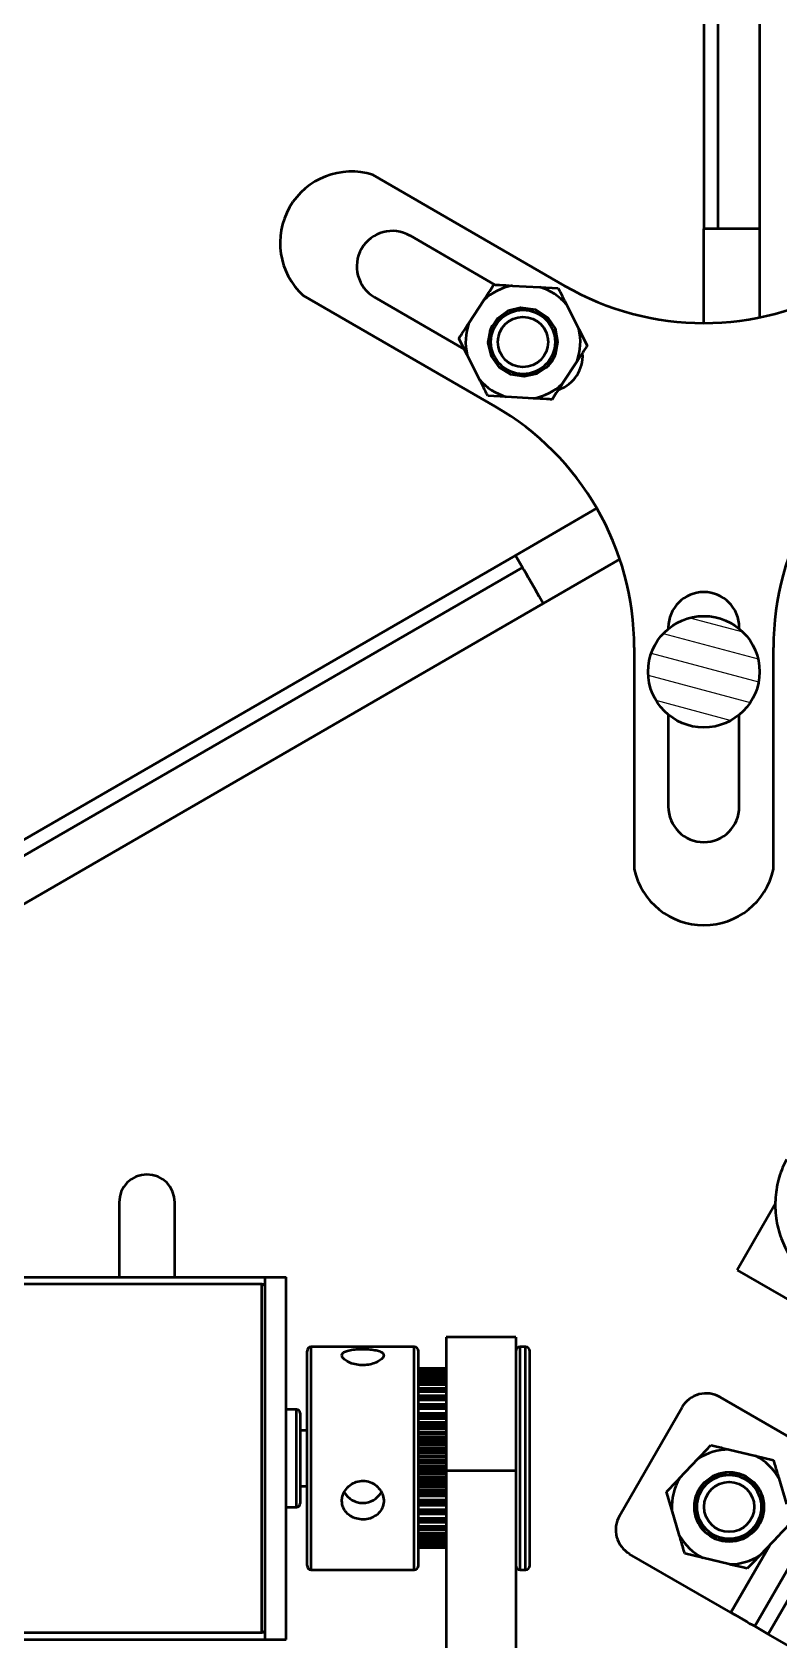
# Model space of a CAD drawing. Header units: millimetres. Extents: x 263 to 2983, y 441 to 2500.
# Drawn here: x 550.9 to 604.5, y 1531.5 to 1646.9 of the extents above; entities that cross this region are included whole.
import ezdxf

# ---------------------------------------------------------------- set-up
doc = ezdxf.new("R2010")
doc.units = ezdxf.units.MM
doc.header["$LTSCALE"] = 0.5
doc.layers.add('BOL', color=7, linetype='Continuous', lineweight=50)
doc.layers.add('HAT', color=3, linetype='Continuous')

msp = doc.modelspace()

# ---------------------------------------------------------------- hatches: boundary and pattern name
at = {"layer": 'HAT'}
h = msp.add_hatch(dxfattribs=at)
h.set_pattern_fill('ANSI31', color=256, scale=0.5, angle=120)
h.paths.add_polyline_path([(603.15, 1600.97, 1), (595.15, 1600.97, 1)])

# ---------------------------------------------------------------- linework, layer by layer
at = {"layer": 'BOL'}
for p, q in [((599.15, 1722.76), (599.15, 1632.76)), ((600.15, 1722.76), (600.15, 1632.76)), ((603.15, 1650.93), (603.15, 1632.76)), ((589.15, 1628.68), (575.37, 1636.64)), ((600.15, 1632.76), (599.15, 1632.76)), ((599.15, 1626), (599.15, 1632.76)), ((603.15, 1632.76), (600.15, 1632.76)), ((603.15, 1632.76), (603.15, 1626.41)), ((584.13, 1628.75), (578.05, 1632.27)), ((585.4, 1628.68), (587.36, 1628.58)), ((587.36, 1628.58), (588.69, 1628.5)), ((570.37, 1627.98), (584.15, 1620.02)), ((575.5, 1627.85), (581.94, 1624.13)), ((582.28, 1626), (583.35, 1627.65)), ((589.29, 1627.32), (590.18, 1625.57)), ((583.8, 1625.45), (583.97, 1625.84)), ((582.15, 1623.71), (581.55, 1624.89)), ((590.18, 1625.57), (590.78, 1624.38)), ((583.04, 1621.95), (582.15, 1623.71)), ((588.46, 1623.65), (588.26, 1623.27)), ((588.26, 1623.27), (587.81, 1622.76)), ((590.05, 1623.27), (588.97, 1621.63)), ((584.96, 1620.7), (583.64, 1620.77)), ((586.92, 1620.59), (584.96, 1620.7)), ((591.47, 1612.7), (585.62, 1609.32)), ((585.62, 1609.32), (507.68, 1564.32)), ((586.12, 1608.46), (585.62, 1609.32)), ((593.12, 1609.04), (587.62, 1605.86)), ((586.12, 1608.46), (508.18, 1563.46)), ((587.62, 1605.86), (509.68, 1560.86)), ((596.6, 1604.14), (596.6, 1604.05)), ((601.7, 1604.05), (601.7, 1604.14)), ((594.15, 1602.7), (594.15, 1586.79)), ((604.15, 1586.79), (604.15, 1602.7)), ((596.6, 1597.89), (596.6, 1591.29)), ((601.7, 1591.29), (601.7, 1597.89)), ((557.15, 1562.89), (557.15, 1557.52)), ((561.15, 1557.52), (561.15, 1562.89)), ((604.3, 1562.81), (601.54, 1558.02)), ((601.54, 1558.02), (621.02, 1546.77)), ((538.65, 1557.52), (567.65, 1557.52)), ((567.4, 1557.02), (542.9, 1557.02)), ((567.4, 1532.02), (567.4, 1557.02)), ((567.65, 1531.52), (567.65, 1557.52)), ((567.65, 1557.52), (569.15, 1557.52)), ((569.15, 1531.52), (569.15, 1557.52)), ((585.65, 1553.22), (580.65, 1553.22)), ((580.65, 1553.22), (580.65, 1543.63)), ((585.65, 1553.22), (585.65, 1543.63)), ((570.65, 1536.82), (570.65, 1552.22)), ((578.35, 1552.52), (570.95, 1552.52)), ((570.95, 1536.52), (570.95, 1552.52)), ((578.35, 1536.52), (578.35, 1552.52)), ((578.65, 1536.82), (578.65, 1552.22)), ((586.35, 1552.52), (585.95, 1552.52)), ((585.95, 1536.52), (585.95, 1552.52)), ((586.35, 1536.52), (586.35, 1552.52)), ((586.65, 1536.82), (586.65, 1552.22)), ((580.65, 1550.96), (578.65, 1550.96)), ((580.65, 1550.95), (578.65, 1550.95)), ((580.65, 1550.93), (578.65, 1550.93)), ((580.65, 1550.92), (578.65, 1550.92)), ((580.65, 1550.86), (578.65, 1550.86)), ((580.65, 1550.82), (578.65, 1550.82)), ((580.65, 1550.78), (578.65, 1550.78)), ((580.65, 1550.67), (578.65, 1550.67)), ((580.65, 1550.6), (578.65, 1550.6)), ((580.65, 1550.54), (578.65, 1550.54)), ((580.65, 1550.38), (578.65, 1550.38)), ((580.65, 1550.3), (578.65, 1550.3)), ((580.65, 1550.21), (578.65, 1550.21)), ((580.65, 1550), (578.65, 1550)), ((580.65, 1549.9), (578.65, 1549.9)), ((580.65, 1549.79), (578.65, 1549.79)), ((580.65, 1549.54), (578.65, 1549.54)), ((580.65, 1549.41), (578.65, 1549.41)), ((580.65, 1549.28), (578.65, 1549.28)), ((580.65, 1549), (578.65, 1549)), ((580.65, 1548.85), (578.65, 1548.85)), ((580.65, 1548.7), (578.65, 1548.7)), ((607.59, 1544.71), (600.32, 1548.91)), ((569.9, 1548.02), (569.15, 1548.02)), ((569.9, 1541.02), (569.9, 1548.02)), ((570.15, 1547.77), (570.15, 1541.27)), ((580.65, 1548.38), (578.65, 1548.38)), ((580.65, 1548.22), (578.65, 1548.22)), ((580.65, 1548.06), (578.65, 1548.06)), ((580.65, 1547.74), (578.65, 1547.74)), ((580.65, 1547.71), (578.65, 1547.71)), ((580.65, 1547.53), (578.65, 1547.53)), ((580.65, 1547.35), (578.65, 1547.35)), ((593.09, 1540.39), (597.59, 1548.18)), ((570.65, 1546.52), (570.15, 1546.52)), ((580.65, 1547.08), (578.65, 1547.08)), ((580.65, 1546.98), (578.65, 1546.98)), ((580.65, 1546.79), (578.65, 1546.79)), ((580.65, 1546.61), (578.65, 1546.61)), ((580.65, 1546.38), (578.65, 1546.38)), ((580.65, 1546.22), (578.65, 1546.22)), ((580.65, 1546.02), (578.65, 1546.02)), ((580.65, 1545.83), (578.65, 1545.83)), ((580.65, 1545.65), (578.65, 1545.65)), ((580.65, 1545.45), (578.65, 1545.45)), ((580.65, 1545.43), (578.65, 1545.43)), ((580.65, 1545.23), (578.65, 1545.23)), ((600.95, 1545.15), (602.86, 1544.69)), ((580.65, 1545.03), (578.65, 1545.03)), ((580.65, 1544.91), (578.65, 1544.91)), ((580.65, 1544.7), (578.65, 1544.7)), ((580.65, 1544.62), (578.65, 1544.62)), ((580.65, 1544.42), (578.65, 1544.42)), ((580.65, 1544.22), (578.65, 1544.22)), ((580.65, 1544.15), (578.65, 1544.15)), ((580.65, 1543.94), (578.65, 1543.94)), ((597.39, 1543.08), (598.75, 1544.5)), ((602.86, 1544.69), (604.15, 1544.38)), ((580.65, 1543.81), (578.65, 1543.81)), ((580.65, 1543.62), (578.65, 1543.62)), ((580.65, 1543.42), (578.65, 1543.42)), ((580.65, 1543.4), (578.65, 1543.4)), ((580.65, 1543.2), (578.65, 1543.2)), ((580.65, 1543.02), (578.65, 1543.02)), ((580.65, 1542.82), (578.65, 1542.82)), ((585.65, 1543.63), (580.65, 1543.63)), ((580.65, 1543.63), (580.65, 1495)), ((585.65, 1543.63), (585.65, 1495)), ((602.81, 1532.47), (609.31, 1543.72)), ((603.78, 1531.9), (610.28, 1543.16)), ((604.53, 1543.1), (605.08, 1541.22)), ((570.15, 1542.52), (570.65, 1542.52)), ((580.65, 1542.63), (578.65, 1542.63)), ((580.65, 1542.48), (578.65, 1542.48)), ((580.65, 1542.25), (578.65, 1542.25)), ((580.65, 1542.06), (578.65, 1542.06)), ((580.65, 1541.88), (578.65, 1541.88)), ((580.65, 1541.79), (578.65, 1541.79)), ((596.85, 1540.85), (596.48, 1542.12)), ((569.15, 1541.02), (569.9, 1541.02)), ((580.65, 1541.51), (578.65, 1541.51)), ((580.65, 1541.34), (578.65, 1541.34)), ((580.65, 1541.16), (578.65, 1541.16)), ((580.65, 1541.14), (578.65, 1541.14)), ((580.65, 1540.82), (578.65, 1540.82)), ((580.65, 1540.66), (578.65, 1540.66)), ((580.65, 1540.5), (578.65, 1540.5)), ((597.41, 1538.96), (596.85, 1540.85)), ((580.65, 1540.19), (578.65, 1540.19)), ((580.65, 1540.05), (578.65, 1540.05)), ((580.65, 1539.9), (578.65, 1539.9)), ((580.65, 1539.63), (578.65, 1539.63)), ((580.65, 1539.5), (578.65, 1539.5)), ((580.65, 1539.38), (578.65, 1539.38)), ((580.65, 1539.14), (578.65, 1539.14)), ((580.65, 1539.04), (578.65, 1539.04)), ((580.65, 1538.93), (578.65, 1538.93)), ((580.65, 1538.74), (578.65, 1538.74)), ((580.65, 1538.66), (578.65, 1538.66)), ((580.65, 1538.58), (578.65, 1538.58)), ((580.65, 1538.43), (578.65, 1538.43)), ((580.65, 1538.38), (578.65, 1538.38)), ((580.65, 1538.32), (578.65, 1538.32)), ((580.65, 1538.22), (578.65, 1538.22)), ((580.65, 1538.19), (578.65, 1538.19)), ((580.65, 1538.15), (578.65, 1538.15)), ((580.65, 1538.11), (578.65, 1538.11)), ((601.09, 1533.46), (603.88, 1538.29)), ((604.54, 1538.99), (603.19, 1537.56)), ((580.65, 1538.1), (578.65, 1538.1)), ((580.65, 1538.09), (578.65, 1538.09)), ((601.09, 1533.46), (593.82, 1537.65)), ((599.07, 1537.38), (597.78, 1537.69)), ((600.98, 1536.91), (599.07, 1537.38)), ((570.95, 1536.52), (578.35, 1536.52)), ((585.95, 1536.52), (586.35, 1536.52)), ((603.78, 1531.9), (602.81, 1532.47)), ((538.65, 1531.52), (567.65, 1531.52)), ((542.9, 1532.02), (567.4, 1532.02)), ((567.65, 1531.52), (569.15, 1531.52))]:
    msp.add_line(p, q, dxfattribs=at)
at = {"layer": 'BOL', "flags": 128}
for points in [[(583.86, 1625.58), (584.35, 1626.34), (585.1, 1626.89), (585.97, 1627.12), (587.03, 1626.97), (587.94, 1626.38), (588.46, 1625.6), (588.65, 1624.65), (588.47, 1623.71), (587.96, 1622.91), (587.16, 1622.35), (586.25, 1622.15), (585.29, 1622.3), (584.47, 1622.81), (583.9, 1623.61), (583.67, 1624.6), (583.86, 1625.58), (583.86, 1625.58)], [(587.62, 1605.86), (587.33, 1606.37), (587.05, 1606.85), (586.79, 1607.3), (586.56, 1607.7), (586.38, 1608.02), (586.24, 1608.26), (586.15, 1608.41), (586.12, 1608.46)], [(598.48, 1541.01), (598.63, 1541.9), (599.11, 1542.69), (599.82, 1543.24), (600.86, 1543.52), (601.92, 1543.33), (602.71, 1542.81), (603.26, 1542.01), (603.46, 1541.08), (603.29, 1540.14), (602.77, 1539.32), (602.01, 1538.77), (601.07, 1538.55), (600.11, 1538.69), (599.28, 1539.2), (598.69, 1540.04), (598.48, 1541.01), (598.48, 1541.01)], [(601.09, 1533.46), (601.4, 1533.28), (601.7, 1533.11), (601.98, 1532.94), (602.23, 1532.8), (602.44, 1532.67), (602.61, 1532.58), (602.74, 1532.51), (602.81, 1532.47)], [(628.03, 1517.9), (627.86, 1518), (627.37, 1518.28), (626.57, 1518.75), (625.47, 1519.38), (624.12, 1520.16), (622.54, 1521.07), (620.77, 1522.09), (618.88, 1523.19), (616.91, 1524.33), (614.9, 1525.48), (612.93, 1526.62), (611.03, 1527.72), (609.27, 1528.73), (607.69, 1529.64), (606.34, 1530.43), (605.24, 1531.06), (604.44, 1531.52), (603.94, 1531.81), (603.78, 1531.9)]]:
    msp.add_lwpolyline(points, dxfattribs=at)
at = {"layer": 'BOL'}
for centre, radius in [((586.16, 1624.64), 2.3), ((586.16, 1624.64), 1.8), ((599.15, 1600.97), 4), ((600.97, 1541.03), 2.5), ((600.97, 1541.03), 2.3), ((600.97, 1541.03), 1.8)]:
    msp.add_circle(centre, radius, dxfattribs=at)
for centre, radius, start, end in [((573.83, 1631.75), 5.12, 72.5071, 227.4943), ((576.77, 1630.06), 2.55, 60, 240), ((586.16, 1624.64), 4.12, 100.6371, 133.0476), ((586.16, 1624.64), 4.12, 40.6371, 73.0476), ((599.15, 1646), 20, 240, 300), ((586.16, 1624.64), 4.12, 160.6371, 193.0476), ((586.16, 1624.64), 4.12, 340.6371, 13.0476), ((587.9, 1623.64), 2.55, 289.4308, 3.6787), ((586.16, 1624.64), 4.12, 220.6371, 253.0476), ((586.16, 1624.64), 4.12, 280.6371, 313.0476), ((574.15, 1602.7), 20, 0, 60), ((624.15, 1602.7), 20, 120, 180), ((599.15, 1604.14), 2.55, 0, 180), ((599.15, 1591.29), 2.55, 180, 0), ((599.15, 1587.9), 5.12, 192.5071, 347.4943), ((559.15, 1562.89), 2, 0, 180), ((567.4, 1556.77), 0.25, 0, 90), ((570.95, 1552.22), 0.3, 90, 180), ((578.35, 1552.22), 0.3, 0, 90), ((585.95, 1552.22), 0.3, 90, 180), ((586.35, 1552.22), 0.3, 0, 90), ((599.32, 1547.18), 2, 60, 150), ((569.9, 1547.77), 0.25, 0, 90), ((600.97, 1541.03), 4.12, 90.1872, 122.5977), ((600.97, 1541.03), 4.12, 30.1872, 62.5977), ((600.97, 1541.03), 4.12, 150.1872, 182.5977), ((574.65, 1542.87), 1.55, 210.2695, 329.7075), ((569.9, 1541.27), 0.25, 270, 0), ((594.82, 1539.39), 2, 150, 240), ((600.97, 1541.03), 4.12, 210.1872, 242.5977), ((600.97, 1541.03), 4.12, 270.1872, 302.5977), ((570.95, 1536.82), 0.3, 180, 270), ((578.35, 1536.82), 0.3, 270, 0), ((585.95, 1536.82), 0.3, 180, 270), ((586.35, 1536.82), 0.3, 270, 0), ((567.4, 1532.27), 0.25, 270, 0)]:
    msp.add_arc(centre, radius, start, end, dxfattribs=at)
for points, knots in [([(583.35, 1627.65), (583.39, 1627.7), (583.63, 1628.08), (583.87, 1628.44), (584.08, 1628.76)], [0, 0, 0, 0, 0.145979, 1, 1, 1, 1]), ([(584.08, 1628.76), (584.21, 1628.75), (584.65, 1628.72), (585.09, 1628.7), (585.4, 1628.68)], [0, 0, 0, 0, 0.3097, 1, 1, 1, 1]), ([(588.69, 1628.5), (588.75, 1628.38), (588.95, 1627.99), (589.15, 1627.59), (589.29, 1627.32)], [0, 0, 0, 0, 0.309682, 1, 1, 1, 1]), ([(581.55, 1624.89), (581.69, 1625.11), (581.93, 1625.47), (582.18, 1625.85), (582.28, 1626)], [0, 0, 0, 0, 0.592752, 1, 1, 1, 1]), ([(584.04, 1625.51), (584, 1625.52), (583.95, 1625.55), (583.89, 1625.57), (583.86, 1625.58)], [0, 0, 0, 0, 0.560182, 1, 1, 1, 1]), ([(590.78, 1624.38), (590.63, 1624.16), (590.39, 1623.8), (590.15, 1623.42), (590.05, 1623.27)], [0, 0, 0, 0, 0.59276, 1, 1, 1, 1]), ([(583.64, 1620.77), (583.58, 1620.89), (583.38, 1621.28), (583.18, 1621.68), (583.04, 1621.95)], [0, 0, 0, 0, 0.309673, 1, 1, 1, 1]), ([(588.97, 1621.63), (588.94, 1621.57), (588.69, 1621.2), (588.45, 1620.83), (588.25, 1620.51)], [0, 0, 0, 0, 0.145977, 1, 1, 1, 1]), ([(588.25, 1620.51), (588.11, 1620.52), (587.68, 1620.55), (587.23, 1620.57), (586.92, 1620.59)], [0, 0, 0, 0, 0.3097, 1, 1, 1, 1]), ([(605.09, 1565.97), (604.99, 1565.78), (604.68, 1565.15), (604.34, 1563.98), (604.23, 1562.5), (604.43, 1561.02), (604.95, 1559.62), (605.75, 1558.36), (606.8, 1557.3), (608.05, 1556.49), (609.29, 1555.98), (610.11, 1555.89), (610.43, 1555.85)], [0, 0, 0, 0, 0.047626, 0.15687, 0.266437, 0.376194, 0.486145, 0.596264, 0.706487, 0.816739, 0.926933, 1, 1, 1, 1]), ([(573.15, 1551.91), (573.17, 1551.84), (573.2, 1551.71), (573.46, 1551.5), (573.83, 1551.32), (574.31, 1551.21), (574.82, 1551.19), (575.3, 1551.27), (575.72, 1551.43), (576.02, 1551.63), (576.17, 1551.84), (576.15, 1552.03), (575.96, 1552.18), (575.63, 1552.28), (575.19, 1552.34), (574.68, 1552.36), (574.18, 1552.35), (573.73, 1552.29), (573.38, 1552.2), (573.18, 1552.07), (573.16, 1551.96), (573.15, 1551.91)], [0, 0, 0, 0, 0.053048, 0.10608, 0.159681, 0.213695, 0.267074, 0.319764, 0.372777, 0.426619, 0.48052, 0.533623, 0.586319, 0.639601, 0.693578, 0.747285, 0.800148, 0.852912, 0.906474, 0.960493, 1, 1, 1, 1]), ([(598.75, 1544.5), (598.79, 1544.55), (599.1, 1544.87), (599.41, 1545.19), (599.66, 1545.46)], [0, 0, 0, 0, 0.145993, 1, 1, 1, 1]), ([(599.66, 1545.46), (599.8, 1545.43), (600.22, 1545.33), (600.65, 1545.22), (600.95, 1545.15)], [0, 0, 0, 0, 0.309696, 1, 1, 1, 1]), ([(604.15, 1544.38), (604.19, 1544.25), (604.31, 1543.83), (604.44, 1543.4), (604.53, 1543.1)], [0, 0, 0, 0, 0.309689, 1, 1, 1, 1]), ([(573.15, 1541.46), (573.17, 1541.3), (573.2, 1541), (573.46, 1540.6), (573.83, 1540.31), (574.31, 1540.14), (574.82, 1540.11), (575.3, 1540.23), (575.72, 1540.47), (576.02, 1540.84), (576.17, 1541.28), (576.15, 1541.75), (575.96, 1542.2), (575.63, 1542.58), (575.19, 1542.83), (574.68, 1542.93), (574.18, 1542.85), (573.73, 1542.62), (573.38, 1542.25), (573.18, 1541.85), (573.16, 1541.57), (573.15, 1541.46)], [0, 0, 0, 0, 0.053053, 0.106083, 0.159685, 0.213698, 0.267078, 0.319768, 0.372779, 0.426626, 0.480521, 0.533625, 0.586327, 0.639606, 0.693583, 0.747289, 0.800151, 0.852918, 0.906478, 0.960494, 1, 1, 1, 1]), ([(596.48, 1542.12), (596.66, 1542.31), (596.96, 1542.62), (597.27, 1542.95), (597.39, 1543.08)], [0, 0, 0, 0, 0.592722, 1, 1, 1, 1]), ([(598.67, 1541.01), (598.63, 1541.01), (598.57, 1541.01), (598.51, 1541.01), (598.48, 1541.01)], [0, 0, 0, 0, 0.5600646, 1, 1, 1, 1]), ([(605.46, 1539.95), (605.28, 1539.76), (604.98, 1539.44), (604.67, 1539.12), (604.54, 1538.99)], [0, 0, 0, 0, 0.592722, 1, 1, 1, 1]), ([(597.78, 1537.69), (597.74, 1537.82), (597.62, 1538.24), (597.49, 1538.67), (597.41, 1538.96)], [0, 0, 0, 0, 0.309689, 1, 1, 1, 1]), ([(603.19, 1537.56), (603.14, 1537.52), (602.83, 1537.19), (602.53, 1536.87), (602.27, 1536.6)], [0, 0, 0, 0, 0.145993, 1, 1, 1, 1]), ([(602.27, 1536.6), (602.14, 1536.63), (601.72, 1536.74), (601.28, 1536.84), (600.98, 1536.91)], [0, 0, 0, 0, 0.30969, 1, 1, 1, 1])]:
    msp.add_open_spline(points, degree=3, knots=knots, dxfattribs=at)

doc.saveas('drawing.dxf')
